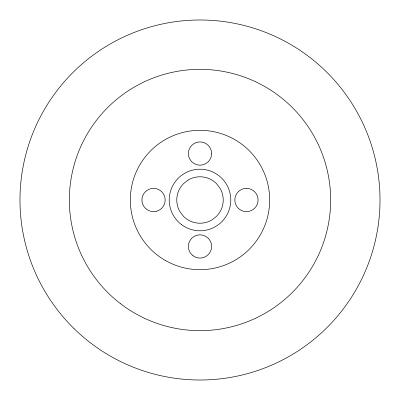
<?xml version="1.0" encoding="UTF-8"?>
<svg xmlns="http://www.w3.org/2000/svg" width="400" height="400" viewBox="0 0 400 400"><rect width="100%" height="100%" fill="white"/><g stroke="black" fill="none" stroke-linecap="round" stroke-linejoin="round"><path stroke-width="0.6" d="M211.615 153.545L211.22 156.55A11.615 11.615 0 0 1 188.78 156.55L188.385 153.545A11.615 11.615 0 0 1 200 141.93A11.615 11.615 0 0 1 211.615 153.545M188.1 180.05L183.345 183.81A23.225 23.225 0 0 0 180.05 211.9L183.81 216.655A23.225 23.225 0 0 0 211.9 219.95L216.655 216.19A23.225 23.225 0 0 0 219.95 188.1L216.19 183.345A23.225 23.225 0 0 0 188.1 180.05M246.455 188.385L243.45 188.78A11.615 11.615 0 0 0 243.45 211.22L246.455 211.615A11.615 11.615 0 0 0 258.07 200A11.615 11.615 0 0 0 246.455 188.385M156.55 211.22L153.545 211.615A11.615 11.615 0 0 1 141.93 200A11.615 11.615 0 0 1 153.545 188.385L156.55 188.78A11.615 11.615 0 0 1 156.55 211.22M74.075 328.635A180.01 180.01 0 0 0 374.36 244.735A180.01 180.01 0 0 0 151.56 26.63A180.01 180.01 0 0 0 74.075 328.635M193 255.72A11.615 11.615 0 0 0 211.525 247.885A11.615 11.615 0 0 0 195.475 235.76A11.615 11.615 0 0 0 193 255.72M120.485 303.67A130.655 130.655 0 0 0 329.54 217.025A130.655 130.655 0 0 0 149.975 79.305A130.655 130.655 0 0 0 120.485 303.67M165.16 260.345A69.68 69.68 0 0 0 269.68 200A69.68 69.68 0 0 0 165.16 139.655A69.68 69.68 0 0 0 165.16 260.345M181.44 224.55A30.775 30.775 0 0 0 230.54 203.8A30.775 30.775 0 0 0 188.02 171.65A30.775 30.775 0 0 0 181.44 224.55"/></g></svg>
